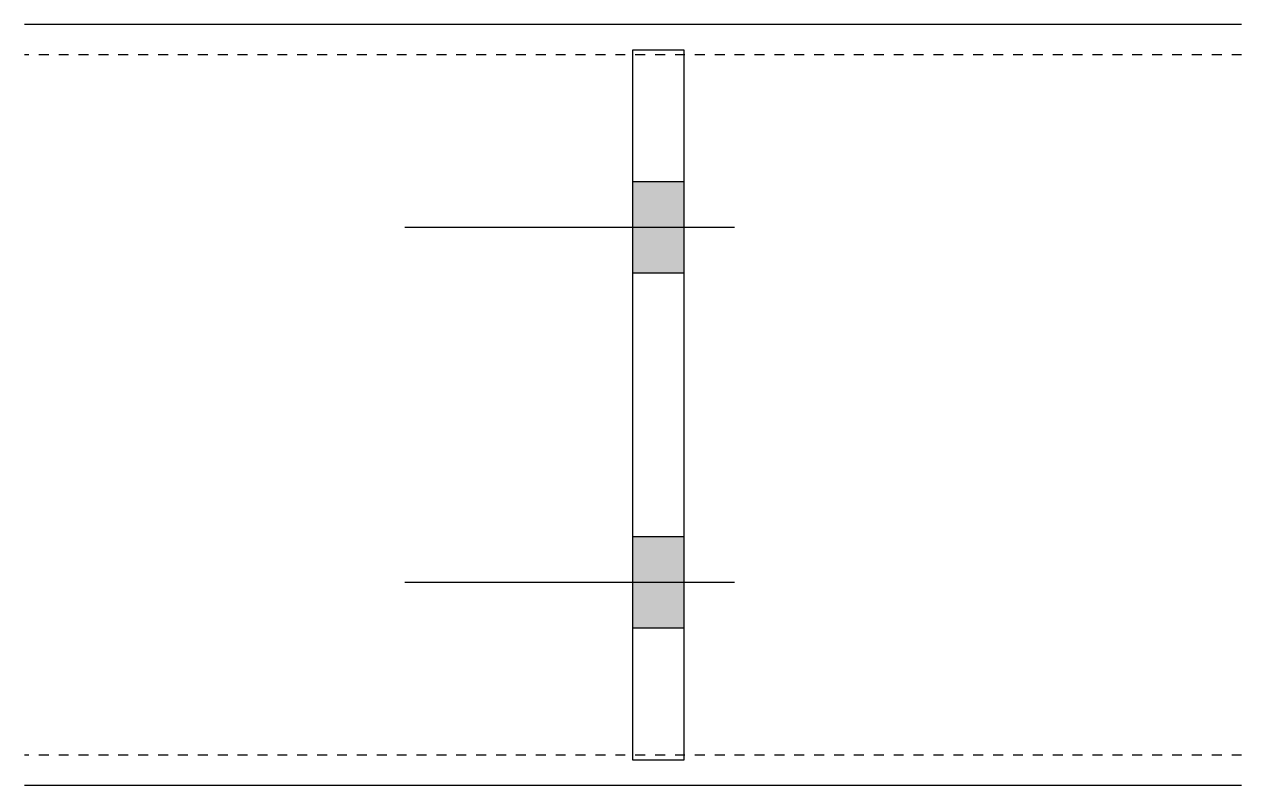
# Model space of a CAD drawing. Header units: millimetres. Extents: x 7 to 42212, y 5 to 1648.
# Drawn here: x 2207.7 to 2447.7, y 11.7 to 161.7 of the extents above; entities that cross this region are included whole.
import ezdxf

# ---------------------------------------------------------------- set-up
doc = ezdxf.new("R2010")
doc.units = ezdxf.units.MM
doc.linetypes.add('DXK_LINE_DOT2', pattern=[3.9198, 1.9599, -1.9599])
doc.layers.add('STÅL', color=7, linetype='Continuous')

msp = doc.modelspace()

# ---------------------------------------------------------------- hatches: boundary and pattern name
at = {"layer": 'STÅL', "linetype": 'Continuous'}
for points in [[(2327.67, 130.7), (2327.67, 112.7), (2337.67, 112.7), (2337.67, 130.7)], [(2327.67, 60.7), (2327.67, 42.7), (2337.67, 42.7), (2337.67, 60.7)]]:
    msp.add_hatch(color=96, dxfattribs=at).paths.add_polyline_path(points)

# ---------------------------------------------------------------- linework, layer by layer
at = {"layer": 'STÅL', "color": 2, "linetype": 'Continuous'}
for p, q in [((2447.67, 161.7), (2207.67, 161.7)), ((2327.67, 16.7), (2327.67, 156.7)), ((2327.67, 156.7), (2337.67, 156.7)), ((2337.67, 156.7), (2337.67, 16.7)), ((2337.67, 16.7), (2327.67, 16.7)), ((2447.67, 11.7), (2207.67, 11.7))]:
    msp.add_line(p, q, dxfattribs=at)
at = {"layer": 'STÅL', "color": 7, "linetype": 'DXK_LINE_DOT2'}
for p, q in [((2447.67, 155.7), (2207.67, 155.7)), ((2447.67, 17.7), (2207.67, 17.7))]:
    msp.add_line(p, q, dxfattribs=at)
at = {"layer": 'STÅL', "color": 96, "linetype": 'Continuous'}
for p, q in [((2337.67, 130.7), (2327.67, 130.7)), ((2347.67, 121.7), (2282.67, 121.7)), ((2337.67, 112.7), (2327.67, 112.7)), ((2337.67, 60.7), (2327.67, 60.7)), ((2347.67, 51.7), (2282.67, 51.7)), ((2337.67, 42.7), (2327.67, 42.7))]:
    msp.add_line(p, q, dxfattribs=at)

doc.saveas('drawing.dxf')
